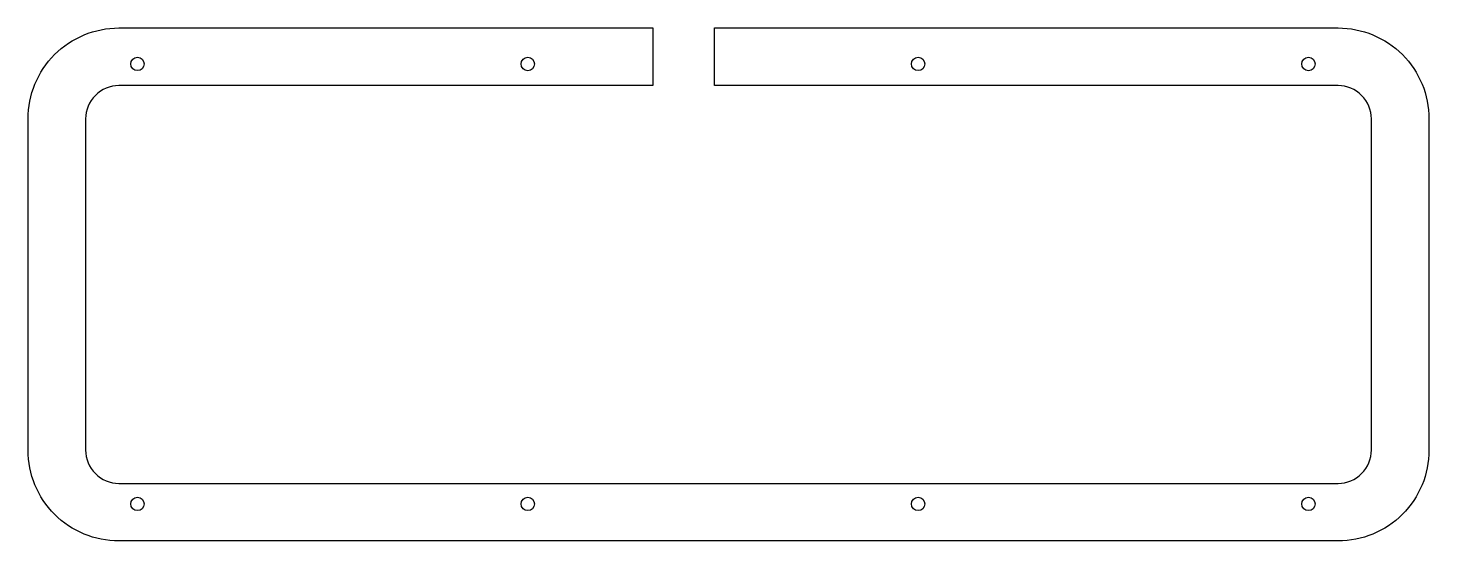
# Model space of a CAD drawing. Header units: millimetres. Extents: x -133 to 208, y -65 to 59.
import ezdxf

# ---------------------------------------------------------------- set-up
doc = ezdxf.new("R2010")
doc.units = ezdxf.units.MM
doc.layers.get('0').update_dxf_attribs({"linetype": 'CONTINUOUS'})

msp = doc.modelspace()

# ---------------------------------------------------------------- linework, layer by layer
msp.add_lwpolyline([(34.31, 45.48), (34.31, 59.48), (185.94, 59.48, -0.414214), (208.06, 37.36), (208.06, -43.16, -0.414214), (185.94, -65.28), (-110.56, -65.28, -0.414214), (-132.68, -43.16), (-132.68, 37.36, -0.414214), (-110.56, 59.48), (19.31, 59.48), (19.31, 45.48), (-110.56, 45.48, 0.414214), (-118.68, 37.36), (-118.68, -43.16, 0.414214), (-110.56, -51.28), (185.94, -51.28, 0.414214), (194.06, -43.16), (194.06, 37.36, 0.414214), (185.94, 45.48)], format="xyb", close=True)
for centre, radius in [((-106.06, 50.73), 1.62), ((-11.12, 50.73), 1.63), ((83.81, 50.73), 1.62), ((178.74, 50.73), 1.63), ((-106.06, -56.28), 1.62), ((-11.12, -56.28), 1.63), ((83.81, -56.28), 1.62), ((178.74, -56.28), 1.63)]:
    msp.add_circle(centre, radius)

doc.saveas('drawing.dxf')
